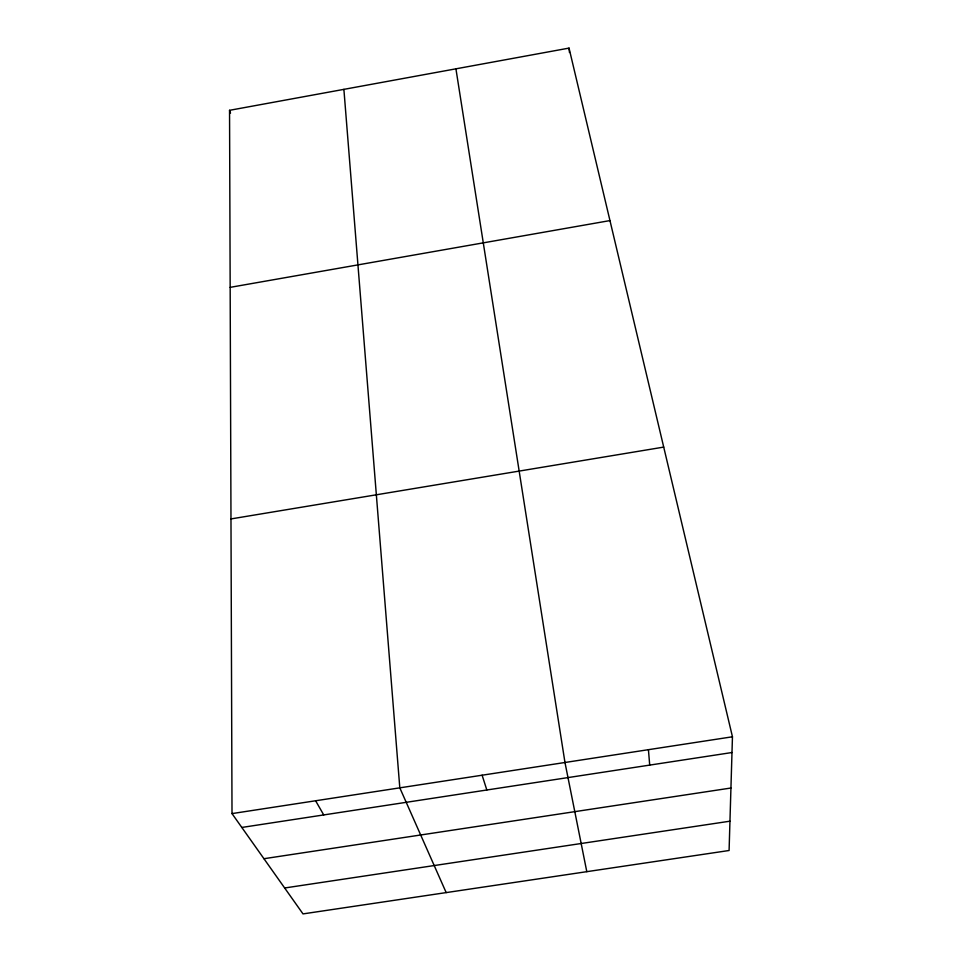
<?xml version="1.0" encoding="UTF-8"?>
<svg xmlns="http://www.w3.org/2000/svg" width="962" height="962" viewBox="0 0 962 962"><rect width="100%" height="100%" fill="white"/><g stroke="black" fill="none" stroke-linecap="round" stroke-linejoin="round"><path stroke-width="1.44" d="M732.455 736.784L729.088 850.504L303.006 913.9L232.01 813.599L229.545 110.317L569.035 48.1L732.455 736.784L232.01 813.599M230.171 287.349L609.956 220.587M230.976 518.927L663.708 447.102M241.811 827.452L731.986 752.524M263.949 858.717L730.928 788.022M284.668 887.986L729.954 821.187M315.608 800.769L323.737 814.934M446.176 892.592L399.807 787.842L343.891 89.37M229.545 110.317L230.519 113.095M482.106 775.204L486.832 789.994M586.796 871.668L564.971 762.493L455.928 68.831M569.035 48.1L569.468 52.513M648.424 749.687L649.711 765.103"/></g></svg>
